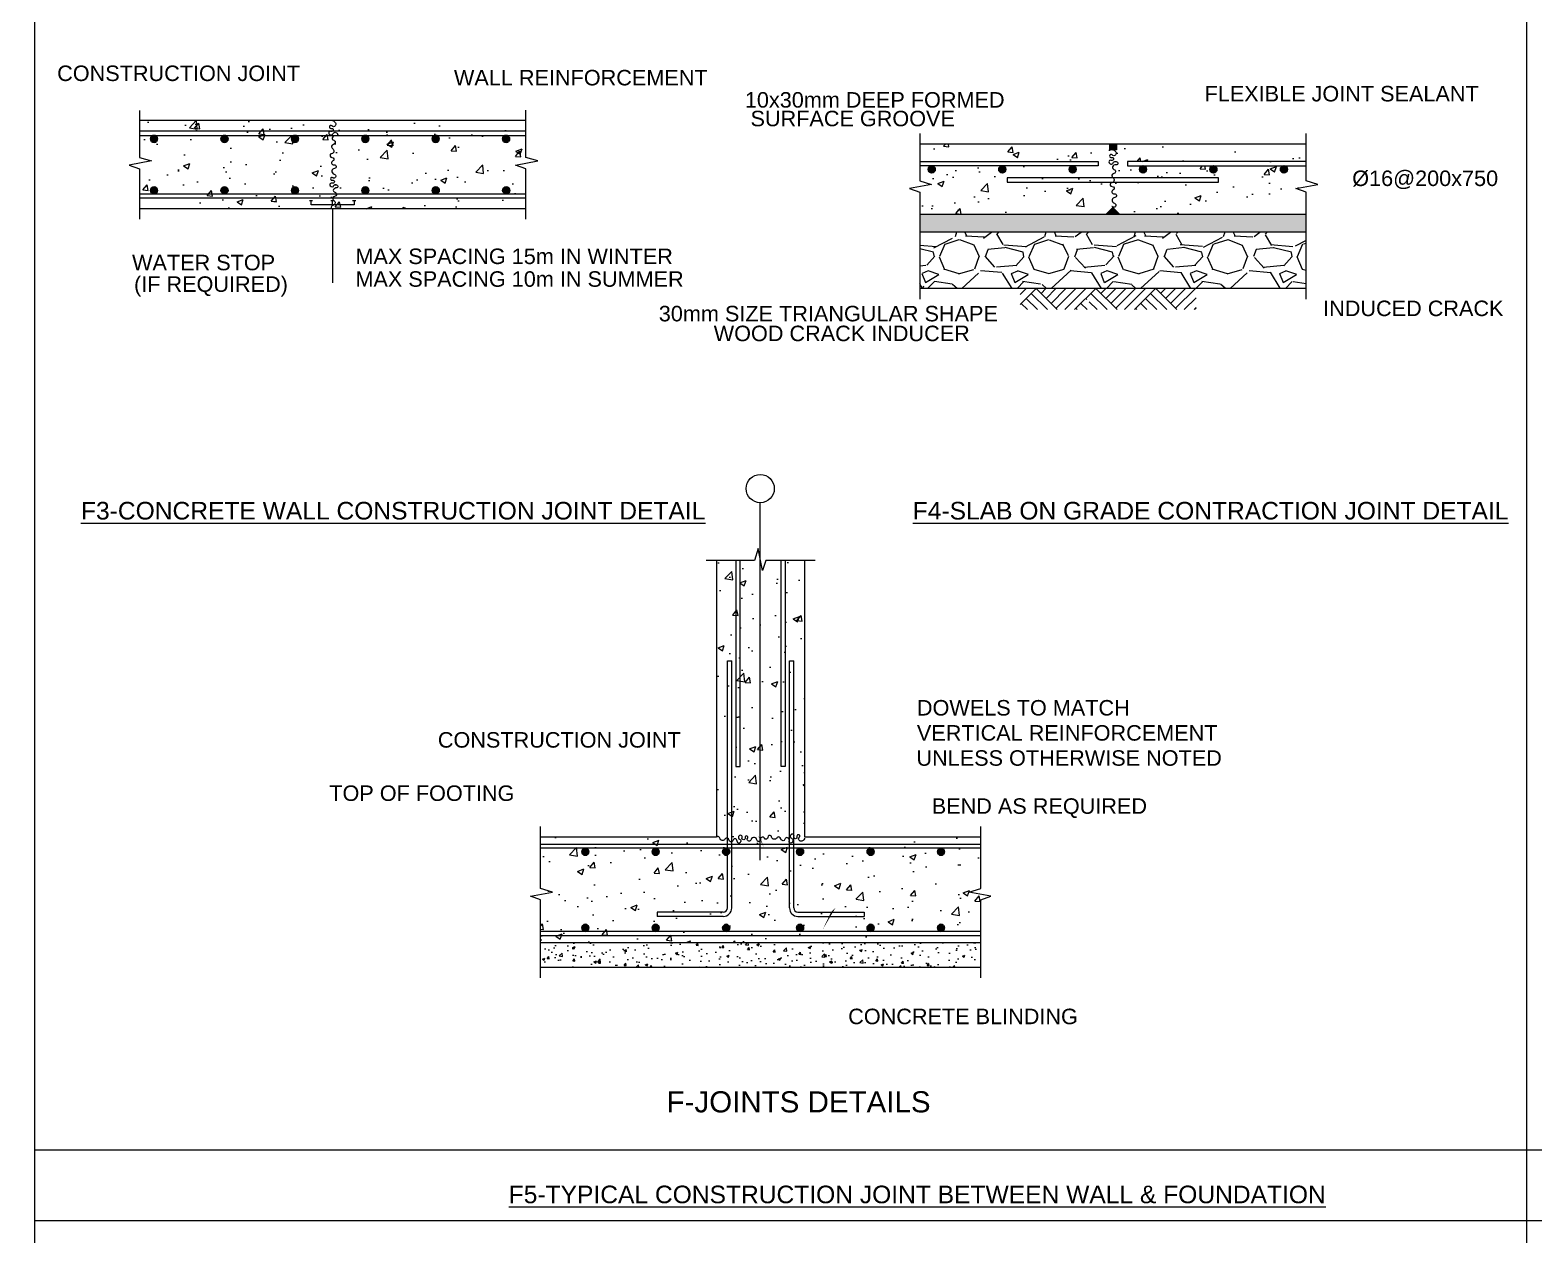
# Model space of a CAD drawing. Extents: x 166525 to 167198, y 178739 to 179747.
# Drawn here: x 166629.22 to 166641.6, y 179564.26 to 179574.17 of the extents above; entities that cross this region are included whole.
import ezdxf

# ---------------------------------------------------------------- set-up
doc = ezdxf.new("R2010")
doc.units = 0
doc.header["$MEASUREMENT"] = 0
doc.layers.get('0').update_dxf_attribs({"linetype": 'CONTINUOUS'})
doc.layers.add('BEAM', color=6, linetype='CONTINUOUS', lineweight=13)
doc.layers.add('S-G-TEXT SUB TITLE', color=2, linetype='CONTINUOUS')
doc.layers.add('Steel', color=2, linetype='CONTINUOUS')
doc.styles.add('ARIAL', font='arial.ttf')
pattern_1 = [(50, (166595.46972, 179564.10575), (0.527809, -0.0461773), [0.05519, -0.6070894]), (355, (166595.4697, 179564.10575), (-0.102102, 0.553512), [0.044152, -0.4856715]), (100.451, (166595.5137, 179564.1019), (0.4257086, 0.5073323), [0.046904, -0.515946]), (46.1842, (166595.4697, 179564.2529), (0.785346, -0.121801), [0.082785, -0.910634]), (96.6356, (166595.5352, 179564.2428), (0.687786, 0.716819), [0.070356, -0.77392]), (351.184, (166595.4697, 179564.2529), (0.687787, 0.716818), [0.066228, -0.728507]), (21, (166595.5433, 179564.21613), (0.439245, -0.2962745), [0.05519, -0.6070894]), (326, (166595.5433, 179564.2161), (0.179047, 0.533613), [0.044152, -0.4856715]), (71.4514, (166595.5799, 179564.19144), (0.618291, 0.2373395), [0.046904, -0.515946]), (37.5, (166595.46972, 179564.10575), (0.008948, 0.24496525), [0, -0.4797846, 0, -0.4930302, 0, -0.4875112]), (7.5, (166595.46972, 179564.10575), (0.1935839, 0.2902341), [0, -0.2811008, 0, -0.4687466, 0, -0.1858062]), (327.5, (166595.30562, 179564.10575), (0.3928209, -0.0165968), [0, -0.1839665, 0, -0.5739754, 0, -0.7616213]), (317.5, (166595.23204, 179564.10575), (0.4291465, 0.0736633), [0, -0.2391564, 0, -0.3811786, 0, -0.5408615])]

# ---------------------------------------------------------------- blocks, each defined once
blk = doc.blocks.new('B1')
at = {"layer": 'Steel'}
blk.add_hatch(color=256, dxfattribs=at).paths.add_polyline_path([(-0.05, 0, 1), (0.05, 0, 1)], flags=16)
blk.add_circle((0, 0), 0.05, dxfattribs=at)
blk = doc.blocks.new('SUBTITLE')
at = {"lineweight": 0}
for tag, p in [('%%USUBTITLE', (13935941.075, 8347529.818)), ('20', (13935941.075, 8347529.418))]:
    blk.add_attdef(tag, p, '', height=0.2, dxfattribs=at)

msp = doc.modelspace()

# ---------------------------------------------------------------- hatches: boundary and pattern name
at = {"layer": 'BEAM'}
h = msp.add_hatch(dxfattribs=at)
h.set_pattern_fill('AR-CONC', color=0, scale=0.002897, style=0)
h.set_pattern_definition([(50, (166507.37352, 179612.27), (0.527809, -0.0461773), [0.05519, -0.6070894]), (355, (166507.3735, 179612.27), (-0.1021023, 0.5535121), [0.044152, -0.4856715]), (100.451, (166507.4175, 179612.26616), (0.4257086, 0.5073323), [0.0469042, -0.5159463]), (46.1842, (166507.3735, 179612.4172), (0.7853458, -0.1218012), [0.082785, -0.910634]), (96.6356, (166507.439, 179612.407), (0.687786, 0.716819), [0.0703563, -0.7739195]), (351.184, (166507.3735, 179612.4172), (0.6877873, 0.716818), [0.066228, -0.7285073]), (21, (166507.4471, 179612.3804), (0.439245, -0.2962745), [0.05519, -0.6070894]), (326, (166507.4471, 179612.3804), (0.1790473, 0.5336128), [0.044152, -0.4856715]), (71.4514, (166507.4837, 179612.3557), (0.618291, 0.2373395), [0.0469042, -0.5159463]), (37.5, (166507.37352, 179612.27), (0.00894802, 0.24496525), [0, -0.4797846, 0, -0.4930302, 0, -0.4875112]), (7.5, (166507.37352, 179612.27), (0.1935839, 0.29023415), [0, -0.2811008, 0, -0.4687466, 0, -0.18580615]), (327.5, (166507.20943, 179612.27), (0.39282087, -0.0165968), [0, -0.1839665, 0, -0.57397544, 0, -0.76162126]), (317.5, (166507.13584, 179612.27), (0.4291465, 0.07366334), [0, -0.2391564, 0, -0.3811786, 0, -0.5408615])])
h.paths.add_polyline_path([(166633.53772, 179584.72725), (166633.53772, 179582.59971), (166633.62177, 179582.5699), (166633.53772, 179582.55402), (166633.53772, 179580.38158), (166635.71043, 179580.38158), (166635.72631, 179580.46563), (166635.75612, 179580.38158), (166637.88339, 179580.38158), (166637.88339, 179582.55402), (166637.79934, 179582.5699), (166637.88339, 179582.59971), (166637.88339, 179584.72725), (166635.75612, 179584.72725), (166635.72631, 179584.6432), (166635.71043, 179584.72725)])
h.paths.add_polyline_path([(166636.43483, 179582.55441, -1), (166634.98628, 179582.55441, -1)], flags=16)
h.paths.add_polyline_path([(166640.85404, 179577.64755), (166640.85404, 179589.92383), (166644.7101, 179589.92383), (166644.7101, 179577.64755)], flags=9)
h.paths.add_polyline_path([(166628.34114, 179577.33186), (166640.61742, 179577.33186), (166640.61742, 179573.4758), (166628.34114, 179573.4758)], flags=9)
h.paths.add_polyline_path([(166628.15715, 179589.01424), (166641.43878, 179589.01424), (166641.43878, 179585.15818), (166628.15715, 179585.15818)], flags=9)
h.paths.add_polyline_path([(166635.28877, 179582.90624), (166636.17599, 179582.90624), (166636.17599, 179583.1041), (166635.28877, 179583.1041)], flags=8)
h = msp.add_hatch(dxfattribs=at)
h.set_pattern_fill('AR-CONC', color=0, scale=0.002897, style=0)
h.set_pattern_definition([(50, (166652.5245, 179569.8097), (0.527809, -0.046177), [0.05519, -0.60709]), (355, (166652.5245, 179569.8097), (-0.102102, 0.553512), [0.044152, -0.485672]), (100.451, (166652.5685, 179569.80587), (0.425709, 0.507332), [0.046904, -0.515946]), (46.1842, (166652.5245, 179569.9569), (0.785346, -0.121801), [0.082785, -0.910634]), (96.6356, (166652.58996, 179569.94674), (0.687786, 0.71682), [0.070356, -0.77392]), (351.184, (166652.5245, 179569.9569), (0.687787, 0.716818), [0.066228, -0.728507]), (21, (166652.5981, 179569.9201), (0.439245, -0.2962745), [0.05519, -0.60709]), (326, (166652.5981, 179569.9201), (0.179047, 0.533613), [0.044152, -0.485672]), (71.4514, (166652.6347, 179569.8954), (0.618291, 0.23734), [0.046904, -0.515946]), (37.5, (166652.52451, 179569.80972), (0.008948, 0.2449653), [0, -0.4797846, 0, -0.49303, 0, -0.4875112]), (7.5, (166652.5245, 179569.80972), (0.193584, 0.290234), [0, -0.2811008, 0, -0.4687466, 0, -0.185806]), (327.5, (166652.36041, 179569.80972), (0.3928209, -0.0165968), [0, -0.1839665, 0, -0.5739754, 0, -0.7616213]), (317.5, (166652.28683, 179569.8097), (0.4291465, 0.0736633), [0, -0.2391564, 0, -0.3811786, 0, -0.5408615])])
h.paths.add_polyline_path([(166633.3033, 179572.70245), (166633.3033, 179573.031), (166633.21925, 179573.06081), (166633.40135, 179573.09521), (166633.3033, 179573.12502), (166633.3033, 179573.42672), (166631.95941, 179573.42672, -0.34131084), (166631.85032, 179573.27729, -0.52056705), (166631.73286, 179573.27729, -0.52056705), (166631.6129, 179573.27729, -0.52056705), (166631.52293, 179573.27729, -0.52056705), (166631.50793, 179573.35467, -0.52056705), (166631.51293, 179573.41957, -0.02813813), (166631.5105, 179573.42672), (166630.12468, 179573.42672), (166630.12468, 179573.12502), (166630.22273, 179573.09521), (166630.04063, 179573.06081), (166630.12468, 179573.031), (166630.12468, 179572.70245)])
h.paths.add_polyline_path([(166631.85032, 179573.27729, 0.34131084), (166631.95941, 179573.42672), (166631.5105, 179573.42672, 0.02813813), (166631.51293, 179573.41957, 0.52056705), (166631.50793, 179573.35467, 0.52056705), (166631.52293, 179573.27729, 0.52056705), (166631.6129, 179573.27729, 0.52056705), (166631.73286, 179573.27729, 0.52056705)], flags=17)
h = msp.add_hatch(dxfattribs=at)
h.set_pattern_fill('AR-CONC', color=0, scale=0.002897, style=0)
h.set_pattern_definition([(50, (166658.9429, 179576.719), (0.527809, -0.046177), [0.05519, -0.60709]), (355, (166658.9429, 179576.719), (-0.102102, 0.553512), [0.044152, -0.485672]), (100.451, (166658.9869, 179576.71516), (0.425709, 0.507332), [0.046904, -0.515946]), (46.1842, (166658.9429, 179576.8662), (0.785346, -0.121801), [0.082785, -0.910634]), (96.6356, (166659.00834, 179576.856), (0.687786, 0.71682), [0.070356, -0.77392]), (351.184, (166658.9429, 179576.8662), (0.687787, 0.716818), [0.066228, -0.728507]), (21, (166659.0165, 179576.8294), (0.439245, -0.2962745), [0.05519, -0.60709]), (326, (166659.0165, 179576.8294), (0.179047, 0.533613), [0.044152, -0.485672]), (71.4514, (166659.0531, 179576.8047), (0.618291, 0.23734), [0.046904, -0.515946]), (37.5, (166658.9429, 179576.719), (0.008948, 0.2449653), [0, -0.4797846, 0, -0.49303, 0, -0.4875112]), (7.5, (166658.9429, 179576.719), (0.193584, 0.290234), [0, -0.2811008, 0, -0.4687466, 0, -0.185806]), (327.5, (166658.7788, 179576.719), (0.3928209, -0.0165968), [0, -0.1839665, 0, -0.5739754, 0, -0.7616213]), (317.5, (166658.7052, 179576.719), (0.4291465, 0.0736633), [0, -0.2391564, 0, -0.3811786, 0, -0.5408615])])
h.paths.add_polyline_path([(166639.72339, 179572.83865), (166639.63935, 179572.86846), (166639.82145, 179572.90286), (166639.72339, 179572.93267), (166639.72339, 179573.05534), (166639.54101, 179573.05534, -0.41421356), (166639.56998, 179573.02637, -1), (166639.51204, 179573.02637, -0.41421356), (166639.54101, 179573.05534), (166638.96159, 179573.05534, -0.41421356), (166638.99056, 179573.02637, -1), (166638.93262, 179573.02637, -0.41421356), (166638.96159, 179573.05534), (166638.38217, 179573.05534, -0.41421356), (166638.41114, 179573.02637, -1), (166638.3532, 179573.02637, -0.41421356), (166638.38217, 179573.05534), (166637.80275, 179573.05534, -0.41421356), (166637.83172, 179573.02637, -1), (166637.77378, 179573.02637, -0.41421356), (166637.80275, 179573.05534), (166637.22333, 179573.05534, -0.41421356), (166637.2523, 179573.02637, -1), (166637.19435, 179573.02637, -0.41421356), (166637.22333, 179573.05534), (166636.6439, 179573.05534, -0.41421356), (166636.67287, 179573.02637, -1), (166636.61493, 179573.02637, -0.41421356), (166636.6439, 179573.05534), (166636.54477, 179573.05534), (166636.54477, 179572.93267), (166636.64283, 179572.90286), (166636.46073, 179572.86846), (166636.54477, 179572.83865), (166636.54477, 179572.65496), (166639.72339, 179572.65496)])
h.paths.add_polyline_path([(166639.72339, 179573.23438), (166637.80431, 179573.23438), (166637.95885, 179573.0901), (166639.72339, 179573.0901)])
h.paths.add_polyline_path([(166637.80431, 179573.23438), (166636.54477, 179573.23438), (166636.54477, 179573.0901), (166637.95885, 179573.0901)])
for points in [[(166638.16305, 179573.23438), (166638.10511, 179573.23438), (166638.10511, 179573.18802), (166638.16305, 179573.18802)], [(166638.13408, 179572.7129), (166638.07614, 179572.65496), (166638.19203, 179572.65496)]]:
    msp.add_hatch(color=0, dxfattribs=at).paths.add_polyline_path(points)
h = msp.add_hatch(dxfattribs=at)
h.set_pattern_fill('AR-CONC', color=0, scale=0.000579422, style=0)
h.set_pattern_definition([(50, (166658.9429, 179576.71901), (0.1055618, -0.00923546), [0.011038, -0.1214179]), (355, (166658.9429, 179576.71901), (-0.02042047, 0.1107024), [0.0088304, -0.0971343]), (100.451, (166658.95169, 179576.71824), (0.0851417, 0.10146646), [0.00938084, -0.10318926]), (46.1842, (166658.9429, 179576.74844), (0.15706916, -0.02436025), [0.016557, -0.1821268]), (96.6356, (166658.95599, 179576.74641), (0.1375572, 0.1433638), [0.0140713, -0.1547839]), (351.184, (166658.9429, 179576.74844), (0.1375575, 0.1433636), [0.0132456, -0.1457015]), (21, (166658.95761, 179576.74108), (0.087849, -0.0592549), [0.011038, -0.1214179]), (326, (166658.95761, 179576.74108), (0.03580946, 0.10672256), [0.0088304, -0.0971343]), (71.4514, (166658.96493, 179576.73615), (0.1236582, 0.0474679), [0.00938084, -0.10318926]), (37.5, (166658.942896, 179576.719008), (0.001789605, 0.04899305), [0, -0.09595692, 0, -0.09860604, 0, -0.09750224]), (7.5, (166658.942896, 179576.71901), (0.03871678, 0.05804683), [0, -0.05622016, 0, -0.09374932, 0, -0.03716123]), (327.5, (166658.910077, 179576.719008), (0.078564175, -0.00331936), [0, -0.0367933, 0, -0.11479509, 0, -0.15232425]), (317.5, (166658.89536, 179576.71901), (0.0858293, 0.01473267), [0, -0.04783129, 0, -0.07623571, 0, -0.1081723])])
h.paths.add_polyline_path([(166639.72339, 179572.65496), (166636.54477, 179572.65496), (166636.54477, 179572.5101), (166639.72339, 179572.5101)])
h = msp.add_hatch(dxfattribs=at)
h.set_pattern_fill('GRAVEL', color=0, scale=0.028971, style=0)
h.set_pattern_definition([(228.0128, (166659.47272, 179577.454874), (-5.88693258, -6.62280166), [0.099, -9.801068]), (184.9697, (166659.406492, 179577.381287), (8.83040565, 0.735860754), [0.169888, -16.818883]), (132.5104, (166659.237243, 179577.36657), (7.35865412, -8.094533325), [0.11979, -11.859233]), (267.2737, (166658.950255, 179577.182603), (0.73586275, 14.717314206), [0.154707, -15.315978]), (292.8337, (166658.942896, 179577.02807), (-3.67934018, 8.830396386), [0.151703, -15.01856]), (357.2737, (166659.001766, 179576.888257), (-14.717314206, 0.73586275), [0.154707, -15.315978]), (37.6942, (166659.156298, 179576.880898), (-9.566263356, -7.35865291), [0.204592, -20.254594]), (72.2553, (166659.318188, 179577.005995), (5.151071933, 16.18905553), [0.193156, -19.122462]), (121.4296, (166659.377057, 179577.189962), (-5.886929094, 9.56624606), [0.155231, -15.367865]), (175.2364, (166659.29611, 179577.32242), (8.09451906, -0.73585904), [0.17722, -8.683769]), (222.3974, (166659.119504, 179577.337135), (-8.83039163, -8.094514887), [0.229184, -22.689239]), (138.8141, (166659.67876, 179577.175245), (-5.15105835, 4.4151889), [0.078223, -7.744149]), (171.4692, (166659.619893, 179577.226755), (9.56624271, -1.4717356), [0.14882, -14.733137]), (225, (166659.4727, 179577.24883), (-2e-16, -0.735865), [0.104067, -0.936604]), (203.1986, (166659.42121, 179577.337135), (3.67934214, 1.47173835), [0.056042, -5.54814]), (291.8014, (166659.3697, 179577.31506), (-0.7358665, 2.2075993), [0.079255, -3.883518]), (30.9638, (166659.39913, 179577.24147), (2.2075955, 1.47173304), [0.128724, -4.162075]), (161.5651, (166659.50951, 179577.3077), (1.4717326, -0.7358649), [0.09308, -2.233933]), (16.3895, (166658.942896, 179577.31506), (7.35866353, 2.20759325), [0.130395, -12.909175]), (70.3462, (166659.067994, 179577.35185), (-2.94345559, -8.09451397), [0.109395, -10.830035]), (293.1986, (166659.50951, 179577.45487), (-1.47173835, 3.67934214), [0.112083, -5.49211]), (343.6105, (166659.553665, 179577.351852), (-7.35866353, 2.20759325), [0.130395, -12.909175]), (339.444, (166658.9429, 179576.85882), (-3.6793343, 1.4717301), [0.125745, -6.161487]), (294.7751, (166659.060635, 179576.81467), (-3.67932116, 8.09452166), [0.10536, -10.430639]), (66.8014, (166659.51687, 179576.71901), (1.47173835, 3.67934214), [0.112083, -5.49211]), (17.354, (166659.561024, 179576.82203), (-9.56625783, -2.94345935), [0.123354, -12.212014]), (69.444, (166659.1563, 179576.71901), (-1.4717301, -3.6793343), [0.062873, -6.224383]), (101.3099, (166659.47272, 179576.71901), (-0.7358623, 2.9434544), [0.037522, -3.714674]), (165.9638, (166659.46536, 179576.7558), (2.2075994, -0.7358647), [0.151703, -2.88235]), (186.009, (166659.31819, 179576.792594), (7.35864862, 0.73586423), [0.140587, -13.918122]), (303.6901, (166659.39913, 179577.17524), (-0.7358662, 1.4717305), [0.106128, -2.547075]), (353.1572, (166659.458003, 179577.08694), (12.509726274, -1.471738486), [0.185287, -18.343342]), (60.9454, (166659.64197, 179577.064865), (-2.94345694, -5.15104935), [0.075762, -7.500444]), (90, (166659.67876, 179577.1311), (-0.735866, 0.735866), [0.044152, -0.691714]), (120.2564, (166659.30347, 179576.81467), (2.94345755, -5.15105903), [0.10223, -10.120735]), (48.0128, (166659.25196, 179576.902974), (5.88693258, 6.62280166), [0.198001, -9.702074]), (0, (166659.3844, 179577.05015), (0.735866, 0.735866), [0.191325, -0.54454]), (325.3048, (166659.57574, 179577.050147), (-7.35864672, 5.15106212), [0.116351, -11.518707]), (254.0546, (166659.6714, 179576.98392), (-0.73586782, -2.9434708), [0.107144, -5.250056]), (207.646, (166659.64197, 179576.880898), (-13.981448084, -7.3586641), [0.174448, -17.270397]), (175.4261, (166659.487437, 179576.799953), (-9.566259516, 0.735862387), [0.184554, -18.270856]), (175.4261, (166659.487437, 179576.799953), (-9.566259516, 0.735862387), [0.184554, -18.270856])])
h.paths.add_polyline_path([(166639.72339, 179572.5101), (166636.54477, 179572.5101), (166636.54477, 179572.04656), (166639.72339, 179572.04656)])
h = msp.add_hatch(dxfattribs=at)
h.set_pattern_fill('AR-PARQ1', color=0, scale=0.028971, angle=45, style=0)
h.set_pattern_definition([(135, (166667.98457, 179571.55516), (-0.491656, 3e-17), [0.347653, -0.347653]), (135, (166668.02554, 179571.59613), (-0.491656, 3e-17), [0.347653, -0.347653]), (135, (166668.0665, 179571.6371), (-0.491656, 3e-17), [0.347653, -0.347653]), (135, (166668.1075, 179571.67808), (-0.491656, 3e-17), [0.347653, -0.347653]), (135, (166668.14845, 179571.71905), (-0.491656, 3e-17), [0.347653, -0.347653]), (135, (166668.18943, 179571.76002), (-0.491656, 3e-17), [0.347653, -0.347653]), (135, (166668.2304, 179571.801), (-0.491656, 3e-17), [0.347653, -0.347653]), (45, (166667.73874, 179571.801), (0.491656, -3e-17), [0.347653, -0.347653]), (45, (166667.69777, 179571.84196), (0.491656, -3e-17), [0.347653, -0.347653]), (45, (166667.6568, 179571.88293), (0.491656, -3e-17), [0.347653, -0.347653]), (45, (166667.61583, 179571.9239), (0.491656, -3e-17), [0.347653, -0.347653]), (45, (166667.57486, 179571.96488), (0.491656, -3e-17), [0.347653, -0.347653]), (45, (166667.5339, 179572.00585), (0.491656, -3e-17), [0.347653, -0.347653]), (45, (166667.4929, 179572.04682), (0.491656, -3e-17), [0.347653, -0.347653])])
h.paths.add_polyline_path([(166638.81891, 179571.87274), (166638.81891, 179572.04656), (166637.93295, 179572.04656), (166637.93295, 179571.96505, -0.41421356), (166637.94744, 179571.95056, -0.41421356), (166637.93295, 179571.93608), (166637.93295, 179571.87274)])
h.paths.add_polyline_path([(166637.37035, 179572.04656), (166637.37035, 179571.87274), (166637.93295, 179571.87274), (166637.93295, 179571.93608, -0.41421356), (166637.91847, 179571.95056, -0.41421356), (166637.93295, 179571.96505), (166637.93295, 179572.04656)])
h = msp.add_hatch(dxfattribs=at)
h.set_pattern_fill('AR-CONC', color=0, scale=0.002897, style=0)
h.set_pattern_definition(pattern_1)
h.paths.add_polyline_path([(166634.87335, 179567.53531), (166635.59763, 179567.53531), (166635.59763, 179569.8096), (166634.87335, 179569.8096)])
h = msp.add_hatch(dxfattribs=at)
h.set_pattern_fill('AR-CONC', color=0, scale=0.002897, style=0)
h.set_pattern_definition(pattern_1)
h.paths.add_polyline_path([(166633.4248, 179567.53531), (166637.04619, 179567.53531), (166637.04619, 179566.66618), (166633.4248, 179566.66618)])
h = msp.add_hatch(dxfattribs=at)
h.set_pattern_fill('AR-CONC', color=0, scale=0.001159, style=0)
h.set_pattern_definition([(50, (166612.42416, 179530.90964), (0.2111236, -0.0184709), [0.022076, -0.2428358]), (355, (166612.42416, 179530.90964), (-0.0408409, 0.2214048), [0.0176608, -0.1942686]), (100.451, (166612.44175, 179530.9081), (0.1702834, 0.2029329), [0.0187617, -0.2063785]), (46.1842, (166612.42416, 179530.9685), (0.3141383, -0.0487205), [0.033114, -0.3642536]), (96.6356, (166612.45033, 179530.96445), (0.2751145, 0.2867276), [0.0281425, -0.3095678]), (351.184, (166612.42416, 179530.9685), (0.275115, 0.286727), [0.0264912, -0.291403]), (21, (166612.45359, 179530.9538), (0.175698, -0.1185098), [0.022076, -0.2428358]), (326, (166612.4536, 179530.9538), (0.0716189, 0.2134451), [0.0176608, -0.1942686]), (71.4514, (166612.46823, 179530.94392), (0.2473164, 0.0949358), [0.0187617, -0.2063785]), (37.5, (166612.424156, 179530.90964), (0.00357921, 0.0979861), [0, -0.19191384, 0, -0.19721207, 0, -0.19500448]), (7.5, (166612.42416, 179530.90964), (0.07743357, 0.11609366), [0, -0.11244032, 0, -0.18749864, 0, -0.07432246]), (327.5, (166612.35852, 179530.90964), (0.15712835, -0.00663872), [0, -0.0735866, 0, -0.22959018, 0, -0.3046485]), (317.5, (166612.32908, 179530.90964), (0.1716586, 0.02946534), [0, -0.09566257, 0, -0.1524714, 0, -0.2163446])])
h.paths.add_polyline_path([(166633.4248, 179566.66618), (166633.4248, 179566.46338), (166637.04619, 179566.46338), (166637.04619, 179566.66618)])

# ---------------------------------------------------------------- linework, layer by layer
at = {"layer": 'BEAM', "color": 0}
for p, q in [((166629.26001, 179591.82623), (166629.26001, 179553.60608)), ((166641.53805, 179591.82623), (166641.53805, 179553.60608)), ((166633.3033, 179573.42672), (166630.12468, 179573.42672)), ((166633.3033, 179573.34039), (166630.12468, 179573.34039)), ((166630.12468, 179573.30563), (166633.3033, 179573.30563)), ((166638.10511, 179573.23438), (166636.54477, 179573.23438)), ((166638.10511, 179573.23438), (166638.10511, 179573.18802)), ((166638.16305, 179573.23438), (166638.10511, 179573.23438)), ((166639.72339, 179573.23438), (166638.16305, 179573.23438)), ((166638.16305, 179573.23438), (166638.16305, 179573.18802)), ((166638.16305, 179573.18802), (166638.10511, 179573.18802)), ((166630.12468, 179572.82413), (166633.3033, 179572.82413)), ((166633.3033, 179572.78936), (166630.12468, 179572.78936)), ((166631.54968, 179572.76814), (166631.5223, 179572.76814)), ((166631.72768, 179572.76814), (166631.7003, 179572.76814)), ((166631.71399, 179572.73314), (166631.71399, 179572.768)), ((166631.90567, 179572.768), (166631.8783, 179572.768)), ((166638.13408, 179572.7129), (166638.07614, 179572.65496)), ((166638.13408, 179572.7129), (166638.19203, 179572.65496)), ((166633.3033, 179572.70245), (166630.12468, 179572.70245)), ((166631.71399, 179572.70245), (166631.71399, 179572.09345)), ((166639.72339, 179572.65496), (166636.54477, 179572.65496)), ((166639.72339, 179572.5101), (166636.54477, 179572.5101)), ((166639.72339, 179572.04656), (166636.54477, 179572.04656)), ((166635.23239, 179567.34479), (166635.23239, 179570.28447)), ((166634.87335, 179569.8096), (166634.87335, 179567.53531)), ((166635.59763, 179569.8096), (166635.59763, 179567.53531)), ((166634.96316, 179566.95139), (166634.96316, 179568.98386)), ((166634.96316, 179568.98386), (166634.99793, 179568.98386)), ((166634.99793, 179566.95139), (166634.99793, 179568.98386)), ((166635.47306, 179566.95139), (166635.47306, 179568.98386)), ((166635.47306, 179568.98386), (166635.50782, 179568.98386)), ((166635.50782, 179566.95139), (166635.50782, 179568.98386)), ((166633.4248, 179567.53531), (166634.87335, 179567.53531)), ((166635.59763, 179567.53531), (166637.04619, 179567.53531)), ((166633.4248, 179567.47737), (166637.04619, 179567.47737)), ((166637.04619, 179567.4426), (166633.4248, 179567.4426)), ((166634.9284, 179566.91663), (166634.38374, 179566.91663)), ((166634.38374, 179566.91663), (166634.38374, 179566.88186)), ((166635.54259, 179566.91663), (166636.08724, 179566.91663)), ((166636.08724, 179566.91663), (166636.08724, 179566.88186)), ((166634.9284, 179566.88186), (166634.38374, 179566.88186)), ((166635.54259, 179566.88186), (166636.08724, 179566.88186)), ((166637.04619, 179566.75888), (166633.4248, 179566.75888)), ((166633.4248, 179566.72412), (166637.04619, 179566.72412)), ((166633.4248, 179566.66618), (166637.04619, 179566.66618)), ((166633.4248, 179566.46338), (166637.04619, 179566.46338)), ((166665.54405, 179564.95815), (166629.26001, 179564.95815)), ((166665.54405, 179564.37873), (166629.26001, 179564.37873))]:
    msp.add_line(p, q, dxfattribs=at)
for points, format in [([(166631.71403, 179573.19713, 0, 0.05055, 0), (166631.60317, 179573.30062, 0, 0, 0), (166631.18297, 179573.69291, 0, 0, 0), (166630.95826, 179573.69291, 0, 0, 0)], "xyseb"), ([(166632.14476, 179573.34039, 0, 0.05055, 0), (166632.23187, 179573.46454, 0, 0, 0), (166632.44833, 179573.77303, 0, 0, 0), (166632.67424, 179573.77303, 0, 0, 0)], "xyseb"), ([(166638.10511, 179573.18802, 0, 0.05055, 0), (166637.99426, 179573.29152, 0, 0, 0), (166637.6841, 179573.58107, 0, 0, 0), (166637.28646, 179573.58107, 0, 0, 0)], "xyseb"), ([(166638.13408, 179573.23438, 0, 0.05055, 0), (166638.24494, 179573.33787, 0, 0, 0), (166638.55664, 179573.62887, 0, 0, 0), (166638.83561, 179573.62887, 0, 0, 0)], "xyseb"), ([(166631.71399, 179573.42672, -0.22795198), (166631.73746, 179573.4087, -0.28204066), (166631.73545, 179573.38423, -0.48060989), (166631.70805, 179573.38306, 0.71766943), (166631.68716, 179573.37443, 0.48359352), (166631.70359, 179573.36309, -0.50112188), (166631.71935, 179573.35155, -0.53982256), (166631.70012, 179573.33866, 0.56337233), (166631.6818, 179573.3254, 0.76290463), (166631.71644, 179573.31889, -0.62602478), (166631.75423, 179573.31886, -0.64937473), (166631.73894, 179573.30073, 0.40320294), (166631.71131, 179573.28617, 0.43627822), (166631.72294, 179573.26503, -0.42065717), (166631.73545, 179573.24368, -0.30133285), (166631.72047, 179573.23058, 0.30827279), (166631.70594, 179573.21753, 0.31954155), (166631.71403, 179573.19713, -0.2795122), (166631.72472, 179573.17504, -0.34412622), (166631.70577, 179573.15499, 0.43197879), (166631.69253, 179573.13581, 0.38401552), (166631.70837, 179573.12435, -0.37431342), (166631.72472, 179573.11293, -0.37191908), (166631.71573, 179573.09512, 0.35616456), (166631.70594, 179573.07698, 0.41750988), (166631.72528, 179573.06402, -0.43886636), (166631.7435, 179573.05083, -0.41794145), (166631.7294, 179573.0332, 0.31947029), (166631.70862, 179573.01487, 0.41481629), (166631.72658, 179572.98604, -0.95315527), (166631.72068, 179572.9536, -0.06836601), (166631.71708, 179572.95673, 0.71766943), (166631.69619, 179572.9481, 0.48359352), (166631.71262, 179572.93677, -0.50112188), (166631.72838, 179572.92522, -0.53982256), (166631.70915, 179572.91234, 0.56337233), (166631.69082, 179572.89907, 0.59725199), (166631.7203, 179572.88618, -0.70324095), (166631.75504, 179572.89254, -0.50806537), (166631.74796, 179572.87441, 0.19971645), (166631.72033, 179572.85985, 0.43627822), (166631.73197, 179572.83871, -0.42065717), (166631.74447, 179572.81736, -0.30133285), (166631.7295, 179572.80425, 0.30827279), (166631.71497, 179572.79121, 0.31954155), (166631.72305, 179572.77081, -0.2795122), (166631.73374, 179572.74872, -0.34412622), (166631.7148, 179572.72867, 0.43197879), (166631.70155, 179572.70949, 0.13908849), (166631.70529, 179572.70245, -0.37431342)], "xyb"), ([(166638.13408, 179573.18802, -0.22795198), (166638.15756, 179573.17, -0.28204066), (166638.15555, 179573.14553, -0.48060989), (166638.12815, 179573.14436, 0.71766943), (166638.10726, 179573.13573, 0.48359352), (166638.12369, 179573.12439, -0.50112188), (166638.13945, 179573.11285, -0.53982256), (166638.12022, 179573.09996, 0.56337233), (166638.10189, 179573.0867, 0.76290463), (166638.13653, 179573.08019, -0.62602478), (166638.17432, 179573.08016, -0.64937473), (166638.15904, 179573.06203, 0.40320294), (166638.1314, 179573.04747, 0.43627822), (166638.14304, 179573.02633, -0.42065717), (166638.15555, 179573.00498, -0.30133285), (166638.14057, 179572.99188, 0.30827279), (166638.12604, 179572.97883, 0.31954155), (166638.13412, 179572.95843, -0.2795122), (166638.14481, 179572.93634, -0.34412622), (166638.12587, 179572.91629, 0.43197879), (166638.11262, 179572.89711, 0.38401552), (166638.12847, 179572.88565, -0.37431342), (166638.14481, 179572.87423, -0.37191908), (166638.13583, 179572.85642, 0.35616456), (166638.12604, 179572.83828, 0.41750988), (166638.14537, 179572.82532, -0.43886636), (166638.16359, 179572.81213, -0.41794145), (166638.14949, 179572.7945, 0.31947029), (166638.12872, 179572.77617, 0.41481629), (166638.14667, 179572.74734, -0.56127745), (166638.15555, 179572.72061, -0.42698802), (166638.1317, 179572.71915, 0.18369498), (166638.12523, 179572.72175, 0.25591832)], "xyb"), ([(166639.00322, 179572.93953, 0, 0.05055, 0), (166639.15487, 179572.93953, 0, 0, 0), (166640.09601, 179572.93953, 0, 0, 0), (166640.09601, 179572.93953, 0, 0, 0)], "xyseb"), ([(166638.14481, 179572.87423, 0, 0.05055, 0), (166638.25567, 179572.77074, 0, 0, 0), (166639.21674, 179571.8735, 0, 0, 0), (166639.81208, 179571.8735, 0, 0, 0)], "xyseb"), ([(166631.66089, 179572.73314, 0, 0.05055, 0), (166631.61261, 179572.58937, 0, 0, 0), (166631.49781, 179572.24752, 0, 0, 0), (166631.31707, 179572.24752, 0, 0, 0)], "xyseb"), ([(166638.13408, 179572.65496, 0, 0.05055, 0), (166638.02323, 179572.55146, 0, 0, 0), (166637.06215, 179571.65422, 0, 0, 0), (166636.9635, 179571.65422, 0, 0, 0)], "xyseb"), ([(166635.23767, 179567.51571, 0, 0.05055, 0), (166635.16461, 179567.64117, 0, 0, 0), (166634.82593, 179568.30577, 0, 0, 0), (166634.57786, 179568.30577, 0, 0, 0)], "xyseb"), ([(166633.81289, 179567.53531, 0, 0.05055, 0), (166633.70203, 179567.6388, 0, 0, 0), (166633.4531, 179567.8712, 0, 0, 0), (166633.22168, 179567.8712, 0, 0, 0)], "xyseb"), ([(166635.59763, 179567.52661, -0.22795198), (166635.57961, 179567.50313, -0.28204066), (166635.55514, 179567.50515, -0.48060989), (166635.55396, 179567.53255, 0.71766943), (166635.54533, 179567.55344, 0.48359352), (166635.534, 179567.537, -0.50112188), (166635.52245, 179567.52124, -0.53982256), (166635.50957, 179567.54047, 0.56337233), (166635.4963, 179567.5588, 0.76290463), (166635.4898, 179567.52416, -0.62602478), (166635.48977, 179567.48637, -0.64937473), (166635.47164, 179567.50166, 0.40320294), (166635.45708, 179567.52929, 0.43627822), (166635.43594, 179567.51765, -0.42065717), (166635.41459, 179567.50515, -0.30133285), (166635.40148, 179567.52012, 0.30827279), (166635.38844, 179567.53466, 0.31954155), (166635.36804, 179567.52657, -0.2795122), (166635.34595, 179567.51588, -0.34412622), (166635.3259, 179567.53482, 0.43197879), (166635.30672, 179567.54807, 0.38401552), (166635.29525, 179567.53222, -0.37431342), (166635.28384, 179567.51588, -0.37191908), (166635.26603, 179567.52486, 0.35616456), (166635.24789, 179567.53466, 0.41750988), (166635.23493, 179567.51532, -0.43886636), (166635.22174, 179567.4971, -0.41794145), (166635.20411, 179567.5112, 0.31947029), (166635.18578, 179567.53197, 0.41481629), (166635.15695, 179567.51402, -0.95315527), (166635.1245, 179567.51992, -0.06836601), (166635.12764, 179567.52352, 0.71766943), (166635.11901, 179567.54441, 0.48359352), (166635.10767, 179567.52798, -0.50112188), (166635.09613, 179567.51222, -0.53982256), (166635.08325, 179567.53145, 0.56337233), (166635.06998, 179567.54978, 0.59725199), (166635.05709, 179567.52029, -0.70324095), (166635.06344, 179567.48556, -0.50806537), (166635.04531, 179567.49263, 0.19971645), (166635.03076, 179567.52027, 0.43627822), (166635.00962, 179567.50863, -0.42065717), (166634.98827, 179567.49612, -0.30133285), (166634.97516, 179567.5111, 0.30827279), (166634.96212, 179567.52563, 0.31954155), (166634.94171, 179567.51755, -0.2795122), (166634.91962, 179567.50685, -0.34412622), (166634.89958, 179567.5258, 0.43197879), (166634.8804, 179567.53904, 0.13908849), (166634.87335, 179567.53531, -0.37431342)], "xyb"), ([(166635.25137, 179566.46338, 0, 0.05055, 0), (166635.36223, 179566.35989, 0, 0, 0), (166635.71581, 179566.02979, 0, 0, 0), (166635.933, 179566.02979, 0, 0, 0)], "xyseb")]:
    msp.add_lwpolyline(points, format=format, dxfattribs=at)
for points in [[(166630.12468, 179573.50946), (166630.12468, 179573.12502), (166630.22273, 179573.09521), (166630.04063, 179573.06081), (166630.12468, 179573.031), (166630.12468, 179572.61553)], [(166633.3033, 179572.61553), (166633.3033, 179573.031), (166633.21925, 179573.06081), (166633.40135, 179573.09521), (166633.3033, 179573.12502), (166633.3033, 179573.51364)], [(166636.54477, 179573.32129), (166636.54477, 179572.93267), (166636.64283, 179572.90286), (166636.46073, 179572.86846), (166636.54477, 179572.83865), (166636.54477, 179571.95965)], [(166639.72339, 179571.95965), (166639.72339, 179572.83865), (166639.63935, 179572.86846), (166639.82145, 179572.90286), (166639.72339, 179572.93267), (166639.72339, 179573.32129)], [(166636.54477, 179573.0901), (166638.01266, 179573.0901), (166638.01266, 179573.05534), (166636.54477, 179573.05534)], [(166639.72339, 179573.0901), (166638.25551, 179573.0901), (166638.25551, 179573.05534), (166639.72339, 179573.05534)], [(166631.89199, 179572.768), (166631.89199, 179572.73314), (166631.53599, 179572.73314), (166631.53599, 179572.768)], [(166635.68454, 179569.8096), (166635.2794, 179569.8096), (166635.24959, 179569.72555), (166635.21519, 179569.90766), (166635.18538, 179569.8096), (166634.78644, 179569.8096)], [(166635.0327, 179569.8096), (166635.0327, 179568.11597), (166635.06746, 179568.11597), (166635.06746, 179569.8096)], [(166635.43829, 179569.8096), (166635.43829, 179568.11597), (166635.40353, 179568.11597), (166635.40353, 179569.8096)], [(166633.4248, 179566.37647), (166633.4248, 179567.01822), (166633.34075, 179567.04804), (166633.52285, 179567.08243), (166633.4248, 179567.11225), (166633.4248, 179567.62222)], [(166637.04619, 179566.37647), (166637.04619, 179567.01822), (166637.13023, 179567.04804), (166636.94813, 179567.08243), (166637.04619, 179567.11225), (166637.04619, 179567.62222)]]:
    msp.add_lwpolyline(points, dxfattribs=at)
msp.add_lwpolyline([(166639.00322, 179572.95691), (166637.26495, 179572.95691), (166637.26495, 179572.92215), (166639.00322, 179572.92215)], close=True, dxfattribs=at)
at = {"layer": 'BEAM', "color": 3}
for points in [[(166631.71399, 179572.21699, 0, 0.05055, 0), (166631.86564, 179572.21699, 0, 0, 0), (166634.59158, 179572.21699, 0, 0, 0), (166634.59158, 179572.21699, 0, 0, 0)], [(166635.50782, 179567.70428, 0, 0.05055, 0), (166635.61868, 179567.80778, 0, 0, 0), (166636.23888, 179568.38678, 0, 0, 0), (166636.4891, 179568.38678, 0, 0, 0)], [(166635.81491, 179566.91663, 0, 0.05055, 0), (166635.90202, 179567.04077, 0, 0, 0), (166636.33462, 179567.78524, 0, 0, 0), (166636.61743, 179567.78524, 0, 0, 0)]]:
    msp.add_lwpolyline(points, format="xyseb", dxfattribs=at)
at = {"layer": 'BEAM', "color": 0}
msp.add_circle((166635.23239, 179570.40036), 0.11588, dxfattribs=at)
for centre, radius, start, end in [((166634.9284, 179566.95139), 0.03477, 270, 0), ((166634.9284, 179566.95139), 0.06953, 270, 0), ((166635.54259, 179566.95139), 0.06953, 180, 270), ((166635.54259, 179566.95139), 0.03477, 180, 270)]:
    msp.add_arc(centre, radius, start, end, dxfattribs=at)

# ---------------------------------------------------------------- block references
at = {"layer": 'BEAM', "color": 0, "yscale": 0.5794220055977348, "rotation": 270}
for p, xscale, zscale in [((166630.2448, 179573.27665), -0.5794220055977348, 0.5794220056), ((166630.82422, 179573.27665), -0.5794220055977348, 0.5794220056), ((166631.40364, 179573.27665), -0.5794220055977348, 0.5794220056), ((166631.98257, 179573.27665), -0.5794220055977348, 0.5794220056), ((166632.56199, 179573.27665), -0.5794220055977348, 0.5794220056), ((166633.14141, 179573.27665), -0.5794220055977348, 0.5794220056), ((166636.6439, 179573.02637), -0.5794220055977348, 0.5794220056), ((166637.22333, 179573.02637), -0.5794220055977348, 0.5794220056), ((166637.80275, 179573.02637), -0.5794220055977348, 0.5794220056), ((166638.38217, 179573.02637), -0.5794220055977348, 0.5794220056), ((166638.96159, 179573.02637), -0.5794220055977348, 0.5794220056), ((166639.54101, 179573.02637), -0.5794220055977348, 0.5794220056), ((166630.2448, 179572.85252), 0.5794220055977348, 0.5794220055977348), ((166630.82422, 179572.85252), 0.5794220055977348, 0.5794220055977348), ((166631.40364, 179572.85252), 0.5794220055977348, 0.5794220055977348), ((166631.98306, 179572.85309), 0.5794220055977348, 0.5794220055977348), ((166632.56249, 179572.85309), 0.5794220055977348, 0.5794220055977348), ((166633.14191, 179572.85309), 0.5794220055977348, 0.5794220055977348), ((166633.79322, 179567.41363), -0.5794220055977348, 0.5794220056), ((166634.37264, 179567.41363), -0.5794220055977348, 0.5794220056), ((166634.95206, 179567.41363), -0.5794220055977348, 0.5794220056), ((166635.56045, 179567.41363), -0.5794220055977348, 0.5794220056), ((166636.13988, 179567.41363), -0.5794220055977348, 0.5794220056), ((166636.7193, 179567.41363), -0.5794220055977348, 0.5794220056), ((166633.79322, 179566.78786), -0.5794220055977348, 0.5794220056), ((166634.37264, 179566.78786), -0.5794220055977348, 0.5794220056), ((166634.95206, 179566.78786), -0.5794220055977348, 0.5794220056), ((166635.56045, 179566.78786), -0.5794220055977348, 0.5794220056), ((166636.13988, 179566.78786), -0.5794220055977348, 0.5794220056), ((166636.7193, 179566.78786), -0.5794220055977348, 0.5794220056)]:
    msp.add_blockref('B1', p, dxfattribs=dict(at, xscale=xscale, zscale=zscale))
at = {"layer": 'BEAM', "color": 0}
ref = msp.add_blockref('SUBTITLE', (-7908161.2844, -4657172.32274), dxfattribs=dict(at, xscale=0.5794220055977348, yscale=0.5794220055977348, zscale=0.5794220055977348))
ref.add_attrib('%%USUBTITLE', '%%UF3-CONCRETE WALL CONSTRUCTION JOINT DETAIL', (166629.64341, 179570.1464), dxfattribs={"layer": 'S-G-TEXT SUB TITLE', "lineweight": 0, "height": 0.1448555, "style": 'ARIAL'})
ref = msp.add_blockref('SUBTITLE', (-7908154.44071, -4657172.32274), dxfattribs=dict(at, xscale=0.5794220055977348, yscale=0.5794220055977348, zscale=0.5794220055977348))
ref.add_attrib('%%USUBTITLE', '%%UF4-SLAB ON GRADE CONTRACTION JOINT DETAIL', (166636.4871, 179570.1464), dxfattribs={"layer": 'S-G-TEXT SUB TITLE', "lineweight": 0, "height": 0.1448555, "style": 'ARIAL'})
ref = msp.add_blockref('SUBTITLE', (-7908157.76504, -4657177.94626), dxfattribs=dict(at, xscale=0.5794220055977348, yscale=0.5794220055977348, zscale=0.5794220055977348))
ref.add_attrib('%%USUBTITLE', '%%UF5-TYPICAL CONSTRUCTION JOINT BETWEEN WALL & FOUNDATION', (166633.16277, 179564.52288), dxfattribs={"layer": 'S-G-TEXT SUB TITLE', "lineweight": 0, "height": 0.1448555, "style": 'ARIAL'})

# ---------------------------------------------------------------- texts
at = {"layer": 'BEAM', "color": 3, "style": 'ARIAL'}
for s, height, p in [('CONSTRUCTION JOINT', 0.1274728, (166629.44746, 179573.75255)), ('WALL REINFORCEMENT', 0.1274728, (166632.71213, 179573.71665)), ('FLEXIBLE JOINT SEALANT', 0.1274728, (166638.88785, 179573.58487)), ('10x30mm DEEP FORMED', 0.1274728, (166635.10575, 179573.53407)), ('SURFACE GROOVE', 0.1274728, (166635.15218, 179573.38052)), ('%%C16@200x750', 0.1274728, (166640.10327, 179572.88903)), ('MAX SPACING 15m IN WINTER', 0.1274728, (166631.90141, 179572.24728)), ('WATER STOP', 0.127473, (166630.0637, 179572.19603)), ('(IF REQUIRED)', 0.1274728, (166630.07981, 179572.01865)), ('MAX SPACING 10m IN SUMMER', 0.1274728, (166631.90141, 179572.06045)), ('30mm SIZE TRIANGULAR SHAPE', 0.1274728, (166634.39766, 179571.77602)), ('INDUCED CRACK', 0.1274728, (166639.8639, 179571.81926)), ('WOOD CRACK INDUCER', 0.1274728, (166634.84957, 179571.61322)), ('DOWELS TO MATCH', 0.1274728, (166636.52137, 179568.53414)), ('CONSTRUCTION JOINT', 0.1274728, (166632.57966, 179568.27005)), ('VERTICAL REINFORCEMENT', 0.1274728, (166636.52137, 179568.3276)), (' UNLESS OTHERWISE NOTED ', 0.1274728, (166636.46815, 179568.12106)), ('TOP OF FOOTING', 0.1274728, (166631.68644, 179567.83165)), ('BEND AS REQUIRED', 0.1274728, (166636.64372, 179567.72572)), ('CONCRETE BLINDING', 0.1274728, (166635.95611, 179565.99556))]:
    msp.add_text(s, height=height, dxfattribs=at).set_placement(p)
at = {"layer": 'BEAM', "color": 2, "style": 'ARIAL'}
msp.add_text('F-JOINTS DETAILS', height=0.1738266, dxfattribs=at).set_placement((166634.46187, 179565.26997))

doc.saveas('drawing.dxf')
